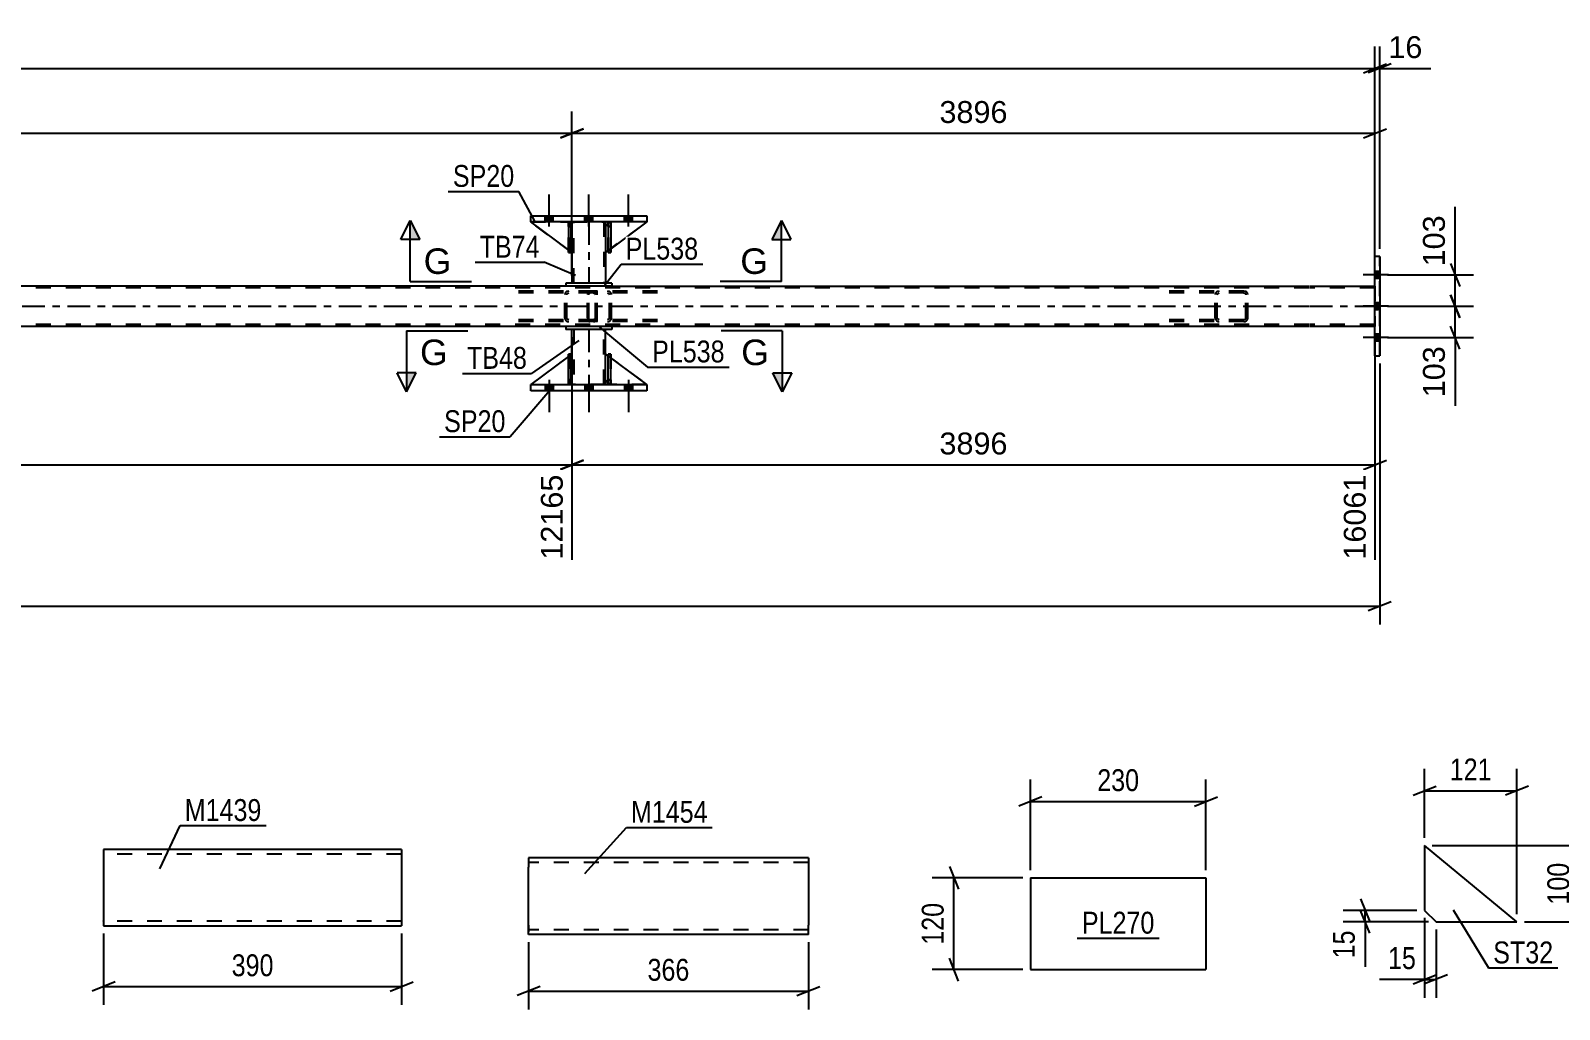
# Model space of a CAD drawing. Header units: millimetres. Extents: x 0 to 841, y 0 to 594.
# Drawn here: x 540.6 to 740.7, y 135.2 to 263.3 of the extents above; entities that cross this region are included whole.
import ezdxf

# ---------------------------------------------------------------- set-up
doc = ezdxf.new("R2010")
doc.units = ezdxf.units.MM
doc.linetypes.add('DXK_LINE_DOT2', pattern=[3.9198, 1.9599, -1.9599])
doc.linetypes.add('DXK_LINE_DOT3', pattern=[5.9187, 2.979, -0.9799, 0.9799, -0.9799])
doc.styles.add('Arial', font='ARIAL.TTF', dxfattribs={"height": 0.2})
doc.styles.add('Arial Narrow', font='ARIALN.TTF', dxfattribs={"height": 0.2})

# ---------------------------------------------------------------- blocks, each defined once
blk = doc.blocks.new('Part-317306913-22528 - 22527')
at = {"color": 2, "linetype": 'Continuous'}
for p, q in [((605.77, 155.05), (605.77, 153.85)), ((642.38, 155.05), (605.77, 155.05)), ((642.38, 155.05), (642.38, 154.96)), ((642.38, 154.96), (642.38, 153.85)), ((605.77, 146.25), (605.77, 153.85)), ((642.38, 153.85), (642.38, 146.25)), ((605.77, 145.14), (605.77, 146.25)), ((642.38, 145.05), (642.38, 146.25)), ((605.77, 145.05), (605.77, 145.14)), ((642.38, 145.05), (605.77, 145.05))]:
    blk.add_line(p, q, dxfattribs=at)
at = {"color": 7, "linetype": 'DXK_LINE_DOT2'}
for p, q in [((642.38, 154.45), (605.77, 154.45)), ((642.38, 154.7), (642.38, 153.85)), ((605.77, 146.25), (605.77, 145.4)), ((605.77, 145.65), (605.77, 145.7)), ((642.38, 145.65), (605.77, 145.65)), ((605.77, 145.05), (605.77, 145.05)), ((642.38, 145.7), (642.38, 146.02)), ((642.38, 145.65), (642.38, 145.7)), ((642.38, 145.65), (642.38, 145.7))]:
    blk.add_line(p, q, dxfattribs=at)
blk = doc.blocks.new('Part-317306913-3990 - 3966')
at = {"color": 7, "linetype": 'DXK_LINE_DOT2'}
for p, q in [((614.24, 229.23), (603.39, 229.23)), ((614.24, 228.99), (603.39, 228.99)), ((610.54, 228.93), (610.5, 228.75)), ((610.5, 225.71), (610.5, 228.75)), ((610.75, 228.75), (610.77, 228.84)), ((610.75, 225.71), (610.75, 228.75)), ((610.77, 228.84), (610.83, 228.92)), ((611.01, 229.23), (610.81, 229.19)), ((610.83, 228.92), (610.91, 228.97)), ((610.91, 228.97), (611.01, 228.99)), ((614.44, 229.19), (614.24, 229.23)), ((614.24, 228.99), (614.34, 228.97)), ((614.34, 228.97), (614.42, 228.92)), ((614.42, 228.92), (614.48, 228.84)), ((614.48, 228.84), (614.5, 228.75)), ((614.5, 225.71), (614.5, 228.75)), ((614.76, 228.75), (614.72, 228.93)), ((614.76, 225.71), (614.76, 228.75)), ((614.24, 225.47), (603.39, 225.47)), ((614.24, 225.23), (603.39, 225.23)), ((610.5, 225.71), (610.54, 225.52)), ((610.77, 225.62), (610.75, 225.71)), ((610.83, 225.54), (610.77, 225.62)), ((610.81, 225.26), (611.01, 225.23)), ((610.91, 225.49), (610.83, 225.54)), ((611.01, 225.47), (610.91, 225.49)), ((614.34, 225.49), (614.24, 225.47)), ((614.24, 225.23), (614.44, 225.26)), ((614.42, 225.54), (614.34, 225.49)), ((614.48, 225.62), (614.42, 225.54)), ((614.5, 225.71), (614.48, 225.62)), ((614.72, 225.52), (614.76, 225.71))]:
    blk.add_line(p, q, dxfattribs=at)
for centre, start, end in [((610.99, 228.73), 110.7583, 155.6801), ((614.26, 228.73), 24.3199, 69.2417), ((610.99, 225.73), 204.3199, 249.2417), ((614.26, 225.73), 290.7583, 335.6801)]:
    blk.add_arc(centre, 0.496, start, end, dxfattribs=at)
blk = doc.blocks.new('Part-317306913-4056 - 3966')
at = {"color": 2, "linetype": 'Continuous'}
for p, q in [((616.64, 224.59), (610.64, 224.59)), ((610.64, 224.59), (610.64, 224.19)), ((616.64, 224.19), (610.64, 224.19)), ((616.64, 224.59), (616.64, 224.19))]:
    blk.add_line(p, q, dxfattribs=at)
blk = doc.blocks.new('Part-317306913-4098 - 3966')
at = {"color": 7, "linetype": 'DXK_LINE_DOT2'}
for p, q in [((616.44, 238.27), (615.84, 237.67)), ((615.84, 234.27), (621.24, 238.27)), ((621.24, 238.27), (616.44, 238.27)), ((615.84, 237.67), (615.84, 234.27))]:
    blk.add_line(p, q, dxfattribs=at)
blk = doc.blocks.new('Part-317306913-3995 - 3966')
at = {"color": 7, "linetype": 'DXK_LINE_DOT2'}
for p, q in [((613.51, 228.93), (613.49, 228.75)), ((613.49, 225.71), (613.49, 228.75)), ((613.57, 229.09), (613.51, 228.93)), ((613.66, 229.19), (613.57, 229.09)), ((613.63, 228.75), (613.64, 228.84)), ((613.63, 225.71), (613.63, 228.75)), ((613.64, 228.84), (613.67, 228.92)), ((613.76, 229.23), (613.66, 229.19)), ((613.67, 228.92), (613.71, 228.97)), ((613.71, 228.97), (613.76, 228.99)), ((622.62, 229.23), (613.76, 229.23)), ((622.62, 228.99), (613.76, 228.99)), ((614.76, 228.99), (614.76, 229.23)), ((616.29, 229.19), (616.1, 229.23)), ((616.1, 228.99), (616.19, 228.97)), ((616.19, 228.97), (616.28, 228.92)), ((616.28, 228.92), (616.33, 228.84)), ((616.33, 228.84), (616.35, 228.75)), ((616.35, 225.71), (616.35, 228.75)), ((616.6, 228.75), (616.56, 228.93)), ((616.6, 225.71), (616.6, 228.75)), ((613.49, 225.71), (613.51, 225.52)), ((613.51, 225.52), (613.57, 225.37)), ((613.57, 225.37), (613.66, 225.26)), ((613.64, 225.62), (613.63, 225.71)), ((613.67, 225.54), (613.64, 225.62)), ((613.66, 225.26), (613.76, 225.23)), ((613.71, 225.49), (613.67, 225.54)), ((613.76, 225.47), (613.71, 225.49)), ((622.62, 225.47), (613.76, 225.47)), ((622.62, 225.23), (613.76, 225.23)), ((614.76, 225.23), (614.76, 225.47)), ((616.19, 225.49), (616.1, 225.47)), ((616.1, 225.23), (616.29, 225.26)), ((616.28, 225.54), (616.19, 225.49)), ((616.33, 225.62), (616.28, 225.54)), ((616.35, 225.71), (616.33, 225.62)), ((616.56, 225.52), (616.6, 225.71))]:
    blk.add_line(p, q, dxfattribs=at)
for centre, start, end in [((616.11, 228.73), 23.8494, 68.8059), ((616.11, 225.72), 291.1941, 336.1506)]:
    blk.add_arc(centre, 0.492, start, end, dxfattribs=at)
blk = doc.blocks.new('Part-317306913-3998 - 3966')
at = {"color": 2, "linetype": 'Continuous'}
for p, q in [((716.51, 233.73), (716.51, 233.73)), ((716.51, 220.73), (716.51, 233.73)), ((717.15, 233.73), (716.51, 233.73)), ((717.15, 233.73), (717.15, 233.73)), ((717.15, 233.73), (717.15, 220.73)), ((716.51, 220.73), (716.51, 220.73)), ((716.51, 220.73), (717.15, 220.73)), ((717.15, 220.73), (717.15, 220.73))]:
    blk.add_line(p, q, dxfattribs=at)
at = {"color": 7, "linetype": 'DXK_LINE_DOT2'}
for p, q in [((716.51, 220.73), (716.51, 233.73)), ((717.15, 220.73), (717.15, 233.73))]:
    blk.add_line(p, q, dxfattribs=at)
blk = doc.blocks.new('Part-317306913-4000 - 3966')
at = {"color": 7, "linetype": 'DXK_LINE_DOT2'}
for p, q in [((699.38, 229.23), (688.52, 229.23)), ((699.38, 228.99), (688.52, 228.99)), ((695.67, 228.93), (695.63, 228.75)), ((695.63, 225.71), (695.63, 228.75)), ((695.89, 228.75), (695.91, 228.84)), ((695.89, 225.71), (695.89, 228.75)), ((695.91, 228.84), (695.96, 228.92)), ((696.14, 229.23), (695.95, 229.19)), ((695.96, 228.92), (696.05, 228.97)), ((696.05, 228.97), (696.14, 228.99)), ((699.57, 229.19), (699.38, 229.23)), ((699.38, 228.99), (699.48, 228.97)), ((699.48, 228.97), (699.56, 228.92)), ((699.56, 228.92), (699.61, 228.84)), ((699.61, 228.84), (699.63, 228.75)), ((699.63, 225.71), (699.63, 228.75)), ((699.89, 228.75), (699.85, 228.93)), ((699.89, 225.71), (699.89, 228.75)), ((699.38, 225.47), (688.52, 225.47)), ((699.38, 225.23), (688.52, 225.23)), ((695.63, 225.71), (695.67, 225.52)), ((695.91, 225.62), (695.89, 225.71)), ((695.96, 225.54), (695.91, 225.62)), ((695.95, 225.26), (696.14, 225.23)), ((696.05, 225.49), (695.96, 225.54)), ((696.14, 225.47), (696.05, 225.49)), ((699.48, 225.49), (699.38, 225.47)), ((699.38, 225.23), (699.57, 225.26)), ((699.56, 225.54), (699.48, 225.49)), ((699.61, 225.62), (699.56, 225.54)), ((699.63, 225.71), (699.61, 225.62)), ((699.85, 225.52), (699.89, 225.71))]:
    blk.add_line(p, q, dxfattribs=at)
for centre, start, end in [((696.12, 228.73), 110.7583, 155.6801), ((699.4, 228.73), 24.3199, 69.2417), ((696.12, 225.73), 204.3199, 249.2417), ((699.4, 225.73), 290.7583, 335.6801)]:
    blk.add_arc(centre, 0.496, start, end, dxfattribs=at)
blk = doc.blocks.new('Part-317306913-4097 - 3966')
at = {"color": 7, "linetype": 'DXK_LINE_DOT2'}
for p, q in [((616.44, 238.27), (616.19, 238.02)), ((621.24, 238.27), (616.44, 238.27)), ((621.24, 238.27), (621.24, 238.27)), ((621.24, 238.27), (621.24, 238.27)), ((616.51, 234.77), (616.19, 234.53))]:
    blk.add_line(p, q, dxfattribs=at)
at = {"color": 2, "linetype": 'Continuous'}
for p, q in [((621.24, 238.27), (616.51, 234.77)), ((616.19, 238.02), (615.84, 237.67)), ((615.84, 237.67), (615.84, 234.27)), ((615.84, 234.27), (616.19, 234.53))]:
    blk.add_line(p, q, dxfattribs=at)
blk = doc.blocks.new('Part-317306913-4096 - 3966')
at = {"color": 7, "linetype": 'DXK_LINE_DOT2'}
for p, q in [((611.44, 234.27), (606.04, 238.27)), ((606.04, 238.27), (610.84, 238.27)), ((610.84, 238.27), (611.44, 237.67)), ((611.44, 237.67), (610.84, 238.27)), ((611.44, 237.67), (611.44, 234.27)), ((611.44, 237.67), (611.44, 237.67)), ((611.44, 237.67), (611.44, 234.27))]:
    blk.add_line(p, q, dxfattribs=at)
blk = doc.blocks.new('Part-317306913-4103 - 3966')
at = {"color": 2, "linetype": 'Continuous'}
for p, q in [((606.04, 216.19), (606.04, 216.99)), ((606.04, 216.99), (621.24, 216.99)), ((621.24, 216.19), (606.04, 216.19)), ((621.24, 216.99), (621.24, 216.19))]:
    blk.add_line(p, q, dxfattribs=at)
blk = doc.blocks.new('Part-317306913-4071 - 3966')
at = {"color": 2, "linetype": 'Continuous'}
for p, q in [((611.44, 220.99), (611.44, 224.19)), ((615.84, 220.99), (615.84, 224.19)), ((611.44, 216.99), (611.44, 217.59)), ((615.84, 217.59), (615.84, 216.99))]:
    blk.add_line(p, q, dxfattribs=at)
at = {"color": 7, "linetype": 'DXK_LINE_DOT2'}
for p, q in [((615.84, 224.19), (611.44, 224.19)), ((611.68, 224.19), (611.68, 216.99)), ((615.6, 216.99), (615.6, 224.19)), ((611.44, 217.59), (611.44, 220.99)), ((615.84, 217.59), (615.84, 220.99)), ((615.84, 216.99), (611.44, 216.99))]:
    blk.add_line(p, q, dxfattribs=at)
at = {"color": 7, "linetype": 'DXK_LINE_DOT3'}
blk.add_line((613.64, 224.19), (613.64, 216.99), dxfattribs=at)
blk = doc.blocks.new('Part-317306913-4072 - 3966')
at = {"color": 2, "linetype": 'Continuous'}
for p, q in [((616.19, 216.99), (616.19, 220.99)), ((616.19, 220.99), (616.51, 220.99)), ((616.51, 216.99), (616.51, 220.99)), ((616.19, 216.99), (616.19, 216.99)), ((616.51, 216.99), (616.19, 216.99))]:
    blk.add_line(p, q, dxfattribs=at)
at = {"color": 7, "linetype": 'DXK_LINE_DOT2'}
for p, q in [((616.19, 220.99), (616.19, 217.59)), ((616.51, 217.59), (616.51, 220.99)), ((616.19, 217.59), (616.19, 216.99)), ((616.19, 217.59), (616.51, 217.59)), ((616.19, 216.99), (616.19, 216.99)), ((616.19, 216.99), (616.19, 216.99)), ((616.51, 216.99), (616.51, 217.59)), ((616.51, 216.99), (616.51, 216.99))]:
    blk.add_line(p, q, dxfattribs=at)
blk = doc.blocks.new('Part-317306913-4073 - 3966')
at = {"color": 2, "linetype": 'Continuous'}
for p, q in [((610.99, 216.99), (610.99, 220.99)), ((610.99, 220.99), (611.31, 220.99)), ((611.31, 216.99), (611.31, 220.99)), ((610.99, 216.99), (610.99, 216.99)), ((611.31, 216.99), (610.99, 216.99))]:
    blk.add_line(p, q, dxfattribs=at)
at = {"color": 7, "linetype": 'DXK_LINE_DOT2'}
for p, q in [((610.99, 220.99), (610.99, 217.59)), ((611.31, 217.59), (611.31, 220.99)), ((610.99, 217.59), (610.99, 216.99)), ((610.99, 217.59), (611.31, 217.59)), ((610.99, 216.99), (610.99, 216.99)), ((610.99, 216.99), (610.99, 216.99)), ((611.31, 216.99), (611.31, 217.59)), ((611.31, 216.99), (611.31, 216.99))]:
    blk.add_line(p, q, dxfattribs=at)
blk = doc.blocks.new('Part-317306913-4093 - 3966')
at = {"color": 7, "linetype": 'DXK_LINE_DOT2'}
for p, q in [((611.44, 220.99), (606.04, 216.99)), ((611.44, 217.59), (611.44, 220.99)), ((611.44, 220.99), (611.44, 217.59)), ((606.04, 216.99), (610.84, 216.99)), ((610.84, 216.99), (611.44, 217.59)), ((611.44, 217.59), (610.84, 216.99)), ((611.44, 217.59), (611.44, 217.59))]:
    blk.add_line(p, q, dxfattribs=at)
blk = doc.blocks.new('Part-317306913-4094 - 3966')
at = {"color": 2, "linetype": 'Continuous'}
for p, q in [((615.84, 217.59), (615.84, 220.99)), ((615.84, 220.99), (616.19, 220.73)), ((621.24, 216.99), (616.51, 220.49)), ((616.19, 217.23), (615.84, 217.59))]:
    blk.add_line(p, q, dxfattribs=at)
at = {"color": 7, "linetype": 'DXK_LINE_DOT2'}
for p, q in [((616.51, 220.49), (616.19, 220.73)), ((616.19, 217.23), (616.44, 216.99)), ((616.44, 216.99), (621.24, 216.99))]:
    blk.add_line(p, q, dxfattribs=at)
blk = doc.blocks.new('Part-317306913-4095 - 3966')
at = {"color": 7, "linetype": 'DXK_LINE_DOT2'}
for p, q in [((615.84, 217.59), (615.84, 220.99)), ((615.84, 220.99), (621.24, 216.99)), ((616.44, 216.99), (615.84, 217.59)), ((621.24, 216.99), (616.44, 216.99))]:
    blk.add_line(p, q, dxfattribs=at)
blk = doc.blocks.new('Bolt-317306913-4195 - 3966')
at = {"linetype": 'Continuous'}
for points in [[(716.51, 231.77), (716.51, 230.89), (717.15, 230.89), (717.15, 231.77)], [(716.51, 231.77), (716.51, 230.89), (717.15, 230.89), (717.15, 231.77)], [(716.51, 231.77), (716.51, 230.89), (717.15, 230.89), (717.15, 231.77)], [(716.51, 227.67), (716.51, 226.79), (717.15, 226.79), (717.15, 227.67)], [(716.51, 227.67), (716.51, 226.79), (717.15, 226.79), (717.15, 227.67)], [(716.51, 223.57), (716.51, 222.69), (717.15, 222.69), (717.15, 223.57)], [(716.51, 223.57), (716.51, 222.69), (717.15, 222.69), (717.15, 223.57)], [(716.51, 223.57), (716.51, 222.69), (717.15, 222.69), (717.15, 223.57)]]:
    blk.add_hatch(color=1, dxfattribs=at).paths.add_polyline_path(points)
at = {"color": 1, "linetype": 'Continuous'}
for p, q in [((718.31, 231.33), (714.99, 231.33)), ((718.31, 231.33), (714.99, 231.33)), ((718.31, 231.33), (714.99, 231.33)), ((717.15, 231.77), (716.51, 231.77)), ((717.15, 231.77), (716.51, 231.77)), ((717.15, 231.77), (716.51, 231.77)), ((717.15, 230.89), (716.51, 230.89)), ((717.15, 230.89), (716.51, 230.89)), ((717.15, 230.89), (716.51, 230.89)), ((718.31, 227.23), (714.99, 227.23)), ((718.31, 227.23), (714.99, 227.23)), ((717.15, 227.67), (716.51, 227.67)), ((717.15, 227.67), (716.51, 227.67)), ((717.15, 226.79), (716.51, 226.79)), ((717.15, 226.79), (716.51, 226.79)), ((718.31, 223.13), (714.99, 223.13)), ((718.31, 223.13), (714.99, 223.13)), ((718.31, 223.13), (714.99, 223.13)), ((717.15, 223.57), (716.51, 223.57)), ((717.15, 223.57), (716.51, 223.57)), ((717.15, 223.57), (716.51, 223.57)), ((717.15, 222.69), (716.51, 222.69)), ((717.15, 222.69), (716.51, 222.69)), ((717.15, 222.69), (716.51, 222.69))]:
    blk.add_line(p, q, dxfattribs=at)
blk = doc.blocks.new('Part-317306913-4090 - 3966')
at = {"color": 7, "linetype": 'DXK_LINE_DOT2'}
for p, q in [((616.51, 220.99), (616.19, 220.99)), ((616.19, 217.59), (616.19, 220.99)), ((616.19, 216.99), (616.19, 220.99)), ((616.51, 220.99), (616.51, 217.59)), ((616.51, 216.99), (616.51, 220.99)), ((616.51, 217.59), (616.19, 217.59)), ((616.19, 216.99), (616.19, 217.59)), ((616.51, 216.99), (616.19, 216.99)), ((616.51, 217.59), (616.51, 216.99)), ((616.51, 216.99), (616.51, 216.99))]:
    blk.add_line(p, q, dxfattribs=at)
blk = doc.blocks.new('Part-317306913-4091 - 3966')
at = {"color": 7, "linetype": 'DXK_LINE_DOT2'}
for p, q in [((611.31, 220.99), (610.99, 220.99)), ((610.99, 217.59), (610.99, 220.99)), ((610.99, 216.99), (610.99, 220.99)), ((611.31, 220.99), (611.31, 217.59)), ((611.31, 216.99), (611.31, 220.99)), ((611.31, 217.59), (610.99, 217.59)), ((610.99, 216.99), (610.99, 217.59)), ((611.31, 216.99), (610.99, 216.99)), ((611.31, 217.59), (611.31, 216.99)), ((611.31, 216.99), (611.31, 216.99))]:
    blk.add_line(p, q, dxfattribs=at)
blk = doc.blocks.new('Part-317306913-4092 - 3966')
at = {"color": 2, "linetype": 'Continuous'}
for p, q in [((610.99, 220.66), (606.04, 216.99)), ((611.44, 220.99), (611.31, 220.89)), ((611.44, 217.59), (611.44, 220.99)), ((610.99, 217.14), (610.84, 216.99)), ((611.44, 217.59), (611.31, 217.46)), ((611.44, 217.59), (611.44, 217.59))]:
    blk.add_line(p, q, dxfattribs=at)
at = {"color": 7, "linetype": 'DXK_LINE_DOT2'}
for p, q in [((611.31, 220.89), (610.99, 220.66)), ((611.44, 217.59), (611.44, 220.99)), ((606.04, 216.99), (606.04, 216.99)), ((606.04, 216.99), (610.84, 216.99)), ((611.44, 217.59), (610.84, 216.99)), ((611.31, 217.46), (610.99, 217.14))]:
    blk.add_line(p, q, dxfattribs=at)
blk = doc.blocks.new('Part-317306913-4108 - 3966')
at = {"color": 2, "linetype": 'Continuous'}
for p, q in [((606.04, 238.27), (606.04, 239.07)), ((606.04, 239.07), (621.24, 239.07)), ((621.24, 238.27), (606.04, 238.27)), ((621.24, 239.07), (621.24, 238.27))]:
    blk.add_line(p, q, dxfattribs=at)
blk = doc.blocks.new('Part-317306913-4170 - 3966')
at = {"color": 2, "linetype": 'Continuous'}
for p, q in [((611.44, 238.27), (611.44, 237.67)), ((615.84, 238.27), (615.84, 237.67)), ((611.44, 234.27), (611.44, 230.27)), ((615.84, 234.27), (615.84, 230.27))]:
    blk.add_line(p, q, dxfattribs=at)
at = {"color": 7, "linetype": 'DXK_LINE_DOT2'}
for p, q in [((611.44, 238.27), (615.84, 238.27)), ((611.68, 230.27), (611.68, 238.27)), ((615.6, 238.27), (615.6, 230.27)), ((611.44, 237.67), (611.44, 234.27)), ((615.84, 237.67), (615.84, 234.27)), ((615.84, 230.27), (611.44, 230.27))]:
    blk.add_line(p, q, dxfattribs=at)
at = {"color": 7, "linetype": 'DXK_LINE_DOT3'}
blk.add_line((613.64, 238.27), (613.64, 230.27), dxfattribs=at)
blk = doc.blocks.new('Part-317306913-4171 - 3966')
at = {"color": 2, "linetype": 'Continuous'}
for p, q in [((616.51, 238.27), (616.19, 238.27)), ((616.19, 238.27), (616.19, 234.27)), ((616.51, 238.27), (616.51, 238.27)), ((616.51, 238.27), (616.51, 234.27)), ((616.51, 234.27), (616.19, 234.27))]:
    blk.add_line(p, q, dxfattribs=at)
at = {"color": 7, "linetype": 'DXK_LINE_DOT2'}
for p, q in [((616.19, 238.27), (616.19, 237.67)), ((616.19, 238.27), (616.19, 238.27)), ((616.51, 237.67), (616.51, 238.27)), ((616.51, 238.27), (616.51, 238.27)), ((616.51, 237.67), (616.19, 237.67)), ((616.19, 237.67), (616.19, 234.27)), ((616.51, 234.27), (616.51, 237.67))]:
    blk.add_line(p, q, dxfattribs=at)
blk = doc.blocks.new('Part-317306913-4172 - 3966')
at = {"color": 2, "linetype": 'Continuous'}
for p, q in [((611.31, 238.27), (610.99, 238.27)), ((610.99, 238.27), (610.99, 234.27)), ((611.31, 238.27), (611.31, 238.27)), ((611.31, 238.27), (611.31, 234.27)), ((611.31, 234.27), (610.99, 234.27))]:
    blk.add_line(p, q, dxfattribs=at)
at = {"color": 7, "linetype": 'DXK_LINE_DOT2'}
for p, q in [((610.99, 238.27), (610.99, 237.67)), ((610.99, 238.27), (610.99, 238.27)), ((611.31, 237.67), (611.31, 238.27)), ((611.31, 238.27), (611.31, 238.27)), ((611.31, 237.67), (610.99, 237.67)), ((610.99, 237.67), (610.99, 234.27)), ((611.31, 234.27), (611.31, 237.67))]:
    blk.add_line(p, q, dxfattribs=at)
blk = doc.blocks.new('Part-317306913-4173 - 3966')
at = {"color": 7, "linetype": 'DXK_LINE_DOT2'}
for p, q in [((616.19, 237.67), (616.19, 238.27)), ((616.19, 238.27), (616.19, 238.27)), ((616.19, 238.27), (616.19, 234.27)), ((616.19, 238.27), (616.51, 238.27)), ((616.51, 238.27), (616.51, 237.67)), ((616.51, 234.27), (616.51, 238.27)), ((616.19, 234.27), (616.19, 237.67)), ((616.19, 237.67), (616.51, 237.67)), ((616.51, 237.67), (616.51, 234.27)), ((616.19, 234.27), (616.51, 234.27))]:
    blk.add_line(p, q, dxfattribs=at)
blk = doc.blocks.new('Part-317306913-4174 - 3966')
at = {"color": 7, "linetype": 'DXK_LINE_DOT2'}
for p, q in [((610.99, 237.67), (610.99, 238.27)), ((610.99, 238.27), (610.99, 238.27)), ((610.99, 238.27), (610.99, 234.27)), ((610.99, 238.27), (611.31, 238.27)), ((611.31, 238.27), (611.31, 237.67)), ((611.31, 234.27), (611.31, 238.27)), ((610.99, 234.27), (610.99, 237.67)), ((610.99, 237.67), (611.31, 237.67)), ((611.31, 237.67), (611.31, 234.27)), ((610.99, 234.27), (611.31, 234.27))]:
    blk.add_line(p, q, dxfattribs=at)
blk = doc.blocks.new('Part-317306913-4175 - 3966')
at = {"color": 2, "linetype": 'Continuous'}
for p, q in [((610.99, 234.6), (606.04, 238.27)), ((610.99, 238.11), (610.84, 238.27)), ((611.44, 237.67), (611.31, 237.79)), ((611.44, 237.67), (611.44, 237.67)), ((611.44, 234.27), (611.44, 237.67)), ((611.31, 234.36), (611.44, 234.27)), ((611.44, 234.27), (611.44, 234.27))]:
    blk.add_line(p, q, dxfattribs=at)
at = {"color": 7, "linetype": 'DXK_LINE_DOT2'}
for p, q in [((610.84, 238.27), (606.04, 238.27)), ((606.04, 238.27), (606.04, 238.27)), ((610.84, 238.27), (611.44, 237.67)), ((611.31, 237.79), (610.99, 238.11)), ((611.44, 237.67), (611.44, 234.27)), ((611.31, 234.36), (610.99, 234.6))]:
    blk.add_line(p, q, dxfattribs=at)
blk = doc.blocks.new('Part-317306913-4186 - 3966')
at = {"color": 7, "linetype": 'DXK_LINE_DOT2'}
for p, q in [((707.89, 229.63), (124.89, 229.63)), ((616.64, 229.87), (610.64, 229.87)), ((716.51, 229.63), (707.99, 229.63)), ((716.51, 229.87), (716.51, 224.59)), ((716.51, 224.59), (716.51, 229.87)), ((707.89, 224.83), (124.89, 224.83)), ((716.51, 224.83), (707.99, 224.83))]:
    blk.add_line(p, q, dxfattribs=at)
at = {"color": 2, "linetype": 'Continuous'}
for p, q in [((610.64, 229.87), (446.37, 229.87)), ((616.64, 229.87), (707.89, 229.87)), ((707.99, 229.87), (716.51, 229.87)), ((707.89, 224.59), (124.89, 224.59)), ((716.51, 224.59), (707.99, 224.59))]:
    blk.add_line(p, q, dxfattribs=at)
at = {"color": 7, "linetype": 'DXK_LINE_DOT3'}
for p, q in [((125.18, 227.23), (707.89, 227.23)), ((707.99, 227.23), (716.51, 227.23))]:
    blk.add_line(p, q, dxfattribs=at)
blk = doc.blocks.new('Part-317306913-4191 - 3966')
at = {"color": 2, "linetype": 'Continuous'}
for p, q in [((616.64, 230.27), (610.64, 230.27)), ((610.64, 230.27), (610.64, 229.87)), ((616.64, 230.27), (616.64, 229.87)), ((616.64, 229.87), (610.64, 229.87))]:
    blk.add_line(p, q, dxfattribs=at)
blk = doc.blocks.new('Bolt-317306913-4219 - 3966')
at = {"linetype": 'Continuous'}
for points in [[(608.96, 239.07), (607.92, 239.07), (607.92, 238.27), (608.96, 238.27)], [(608.96, 239.07), (607.92, 239.07), (607.92, 238.27), (608.96, 238.27)], [(608.96, 239.07), (607.92, 239.07), (607.92, 238.27), (608.96, 238.27)], [(614.16, 239.07), (613.12, 239.07), (613.12, 238.27), (614.16, 238.27)], [(614.16, 239.07), (613.12, 239.07), (613.12, 238.27), (614.16, 238.27)], [(619.36, 239.07), (618.32, 239.07), (618.32, 238.27), (619.36, 238.27)], [(619.36, 239.07), (618.32, 239.07), (618.32, 238.27), (619.36, 238.27)], [(619.36, 239.07), (618.32, 239.07), (618.32, 238.27), (619.36, 238.27)]]:
    blk.add_hatch(color=1, dxfattribs=at).paths.add_polyline_path(points)
at = {"color": 1, "linetype": 'Continuous'}
for p, q in [((608.44, 237.67), (608.44, 241.87)), ((608.44, 237.67), (608.44, 241.87)), ((608.44, 237.67), (608.44, 241.87)), ((613.64, 237.67), (613.64, 241.87)), ((613.64, 237.67), (613.64, 241.87)), ((618.84, 237.67), (618.84, 241.87)), ((618.84, 237.67), (618.84, 241.87)), ((618.84, 237.67), (618.84, 241.87)), ((607.92, 238.27), (607.92, 239.07)), ((607.92, 238.27), (607.92, 239.07)), ((607.92, 238.27), (607.92, 239.07)), ((608.96, 238.27), (608.96, 239.07)), ((608.96, 238.27), (608.96, 239.07)), ((608.96, 238.27), (608.96, 239.07)), ((613.12, 238.27), (613.12, 239.07)), ((613.12, 238.27), (613.12, 239.07)), ((614.16, 238.27), (614.16, 239.07)), ((614.16, 238.27), (614.16, 239.07)), ((618.32, 238.27), (618.32, 239.07)), ((618.32, 238.27), (618.32, 239.07)), ((618.32, 238.27), (618.32, 239.07)), ((619.36, 238.27), (619.36, 239.07)), ((619.36, 238.27), (619.36, 239.07)), ((619.36, 238.27), (619.36, 239.07))]:
    blk.add_line(p, q, dxfattribs=at)
blk = doc.blocks.new('Bolt-317306913-4248 - 3966')
at = {"linetype": 'Continuous'}
for points in [[(607.92, 216.19), (608.96, 216.19), (608.96, 216.99), (607.92, 216.99)], [(607.92, 216.19), (608.96, 216.19), (608.96, 216.99), (607.92, 216.99)], [(607.92, 216.19), (608.96, 216.19), (608.96, 216.99), (607.92, 216.99)], [(613.12, 216.19), (614.16, 216.19), (614.16, 216.99), (613.12, 216.99)], [(613.12, 216.19), (614.16, 216.19), (614.16, 216.99), (613.12, 216.99)], [(618.32, 216.19), (619.36, 216.19), (619.36, 216.99), (618.32, 216.99)], [(618.32, 216.19), (619.36, 216.19), (619.36, 216.99), (618.32, 216.99)], [(618.32, 216.19), (619.36, 216.19), (619.36, 216.99), (618.32, 216.99)]]:
    blk.add_hatch(color=1, dxfattribs=at).paths.add_polyline_path(points)
at = {"color": 1, "linetype": 'Continuous'}
for p, q in [((607.92, 216.99), (607.92, 216.19)), ((607.92, 216.99), (607.92, 216.19)), ((607.92, 216.99), (607.92, 216.19)), ((608.44, 217.59), (608.44, 213.39)), ((608.44, 217.59), (608.44, 213.39)), ((608.44, 217.59), (608.44, 213.39)), ((608.96, 216.99), (608.96, 216.19)), ((608.96, 216.99), (608.96, 216.19)), ((608.96, 216.99), (608.96, 216.19)), ((613.12, 216.99), (613.12, 216.19)), ((613.12, 216.99), (613.12, 216.19)), ((613.64, 217.59), (613.64, 213.39)), ((613.64, 217.59), (613.64, 213.39)), ((614.16, 216.99), (614.16, 216.19)), ((614.16, 216.99), (614.16, 216.19)), ((618.32, 216.99), (618.32, 216.19)), ((618.32, 216.99), (618.32, 216.19)), ((618.32, 216.99), (618.32, 216.19)), ((618.84, 217.59), (618.84, 213.39)), ((618.84, 217.59), (618.84, 213.39)), ((618.84, 217.59), (618.84, 213.39)), ((619.36, 216.99), (619.36, 216.19)), ((619.36, 216.99), (619.36, 216.19)), ((619.36, 216.99), (619.36, 216.19))]:
    blk.add_line(p, q, dxfattribs=at)
blk = doc.blocks.new('Part-317306913-22413 - 22412')
at = {"color": 2, "linetype": 'Continuous'}
for p, q in [((671.43, 152.45), (671.43, 140.45)), ((671.43, 152.45), (694.41, 152.45)), ((694.41, 152.45), (694.41, 140.45)), ((671.43, 140.45), (694.41, 140.45))]:
    blk.add_line(p, q, dxfattribs=at)
blk = doc.blocks.new('Part-317306913-22438 - 22437')
at = {"color": 2, "linetype": 'Continuous'}
for p, q in [((735.1, 146.7), (723.01, 156.7)), ((723.01, 156.7), (723.01, 148.2)), ((723.01, 148.2), (724.51, 146.7)), ((724.51, 146.7), (735.1, 146.7))]:
    blk.add_line(p, q, dxfattribs=at)
blk = doc.blocks.new('Part-317306913-22574 - 22573')
at = {"color": 2, "linetype": 'Continuous'}
for p, q in [((589.15, 156.17), (550.15, 156.17)), ((550.15, 156.17), (550.15, 146.26)), ((589.15, 156.17), (589.15, 146.17)), ((550.15, 146.26), (550.15, 146.17)), ((550.15, 146.17), (589.15, 146.17))]:
    blk.add_line(p, q, dxfattribs=at)
at = {"color": 7, "linetype": 'DXK_LINE_DOT2'}
for p, q in [((589.15, 155.57), (550.15, 155.57)), ((550.15, 146.77), (550.15, 146.81)), ((589.15, 146.77), (550.15, 146.77)), ((589.15, 146.77), (589.15, 146.81))]:
    blk.add_line(p, q, dxfattribs=at)
blk = doc.blocks.new('StraightDimension-317306913-22798 - 22527')
at = {"color": 7, "linetype": 'Continuous'}
for p, q in [((605.77, 144.05), (605.77, 135.24)), ((642.38, 144.05), (642.38, 135.24)), ((607.27, 138.24), (604.27, 137.04)), ((640.88, 137.04), (643.88, 138.24)), ((605.77, 137.64), (642.38, 137.64))]:
    blk.add_line(p, q, dxfattribs=at)
at = {"color": 0}
blk.add_wipeout([(627.42, 138.39), (627.42, 142.59), (620.73, 142.59), (620.73, 138.39)], dxfattribs=at)
at = {"color": 3, "style": 'Arial Narrow'}
blk.add_text('366', height=2.863, dxfattribs=at).set_placement((621.33, 138.99))
blk = doc.blocks.new('StraightDimension-317306913-4292 - 3966')
at = {"color": 7, "linetype": 'Continuous'}
for p, q in [((726.42, 232.83), (727.62, 229.83)), ((718.15, 231.33), (729.42, 231.33)), ((727.02, 227.23), (727.02, 231.33)), ((727.62, 225.73), (726.42, 228.73)), ((718.15, 227.23), (729.42, 227.23))]:
    blk.add_line(p, q, dxfattribs=at)
at = {"color": 0}
blk.add_wipeout([(726.27, 239.72), (722.07, 239.72), (722.07, 231.85), (726.27, 231.85)], dxfattribs=at)
at = {"color": 7, "linetype": 'Continuous'}
blk.add_line((727.02, 231.33), (727.02, 240.25), dxfattribs=at)
blk.add_line((727.02, 231.33), (727.02, 240.25), dxfattribs=at)
at = {"color": 3, "style": 'Arial'}
blk.add_text('103', height=2.865, rotation=90.0002, dxfattribs=at).set_placement((725.67, 232.45))
blk = doc.blocks.new('StraightDimension-317306913-4263 - 3966')
at = {"color": 7, "linetype": 'Continuous'}
for p, q in [((716.51, 234.73), (716.51, 261.21)), ((717.15, 234.73), (717.15, 261.21)), ((715.01, 257.76), (718.01, 258.96)), ((718.65, 258.96), (715.65, 257.76)), ((716.51, 258.36), (717.15, 258.36))]:
    blk.add_line(p, q, dxfattribs=at)
at = {"color": 0}
blk.add_wipeout([(723.32, 259.11), (723.32, 263.31), (717.67, 263.31), (717.67, 259.11)], dxfattribs=at)
at = {"color": 7, "linetype": 'Continuous'}
blk.add_line((717.15, 258.36), (723.85, 258.36), dxfattribs=at)
blk.add_line((717.15, 258.36), (723.85, 258.36), dxfattribs=at)
at = {"color": 3, "style": 'Arial'}
blk.add_text('16', height=2.865, dxfattribs=at).set_placement((718.27, 259.71))
blk = doc.blocks.new('StraightDimension-317306913-4271 - 3966')
at = {"color": 7, "linetype": 'Continuous'}
for p, q in [((716.51, 234.73), (716.51, 261.21)), ((124.33, 258.36), (716.51, 258.36)), ((715.01, 257.76), (718.01, 258.96))]:
    blk.add_line(p, q, dxfattribs=at)
blk = doc.blocks.new('StraightDimension-317306913-4282 - 3966')
at = {"color": 7, "linetype": 'Continuous'}
for p, q in [((726.42, 228.73), (727.62, 225.73)), ((718.15, 227.23), (729.42, 227.23)), ((727.02, 223.13), (727.02, 227.23)), ((727.62, 221.63), (726.42, 224.63)), ((718.15, 223.13), (729.42, 223.13))]:
    blk.add_line(p, q, dxfattribs=at)
at = {"color": 0}
blk.add_wipeout([(726.27, 222.6), (722.07, 222.6), (722.07, 214.73), (726.27, 214.73)], dxfattribs=at)
at = {"color": 7, "linetype": 'Continuous'}
blk.add_line((727.02, 223.13), (727.02, 214.21), dxfattribs=at)
blk.add_line((727.02, 223.13), (727.02, 214.21), dxfattribs=at)
at = {"color": 3, "style": 'Arial'}
blk.add_text('103', height=2.865, rotation=90.0002, dxfattribs=at).set_placement((725.67, 215.33))
blk = doc.blocks.new('StraightDimension-317306913-4303 - 3966')
at = {"color": 7, "linetype": 'Continuous'}
for p, q in [((611.44, 231.27), (611.44, 252.72)), ((716.51, 230.87), (716.51, 252.72)), ((612.94, 250.47), (609.94, 249.27)), ((715.01, 249.27), (718.01, 250.47)), ((611.44, 249.87), (716.51, 249.87))]:
    blk.add_line(p, q, dxfattribs=at)
at = {"color": 0}
blk.add_wipeout([(669.02, 250.62), (669.02, 254.82), (658.93, 254.82), (658.93, 250.62)], dxfattribs=at)
at = {"color": 3, "style": 'Arial'}
blk.add_text('3896', height=2.865, dxfattribs=at).set_placement((659.53, 251.22))
blk = doc.blocks.new('StraightDimension-317306913-4313 - 3966')
at = {"color": 7, "linetype": 'Continuous'}
for p, q in [((441.17, 231.27), (441.17, 252.72)), ((611.44, 231.27), (611.44, 252.72)), ((442.67, 250.47), (439.67, 249.27)), ((609.94, 249.27), (612.94, 250.47)), ((441.17, 249.87), (611.44, 249.87))]:
    blk.add_line(p, q, dxfattribs=at)
at = {"color": 0}
blk.add_wipeout([(531.35, 250.62), (531.35, 254.82), (521.26, 254.82), (521.26, 250.62)], dxfattribs=at)
at = {"color": 3, "style": 'Arial'}
blk.add_text('4257', height=2.865, dxfattribs=at).set_placement((521.86, 251.22))
blk = doc.blocks.new('StraightDimension-317306913-4454 - 3966')
at = {"color": 7, "linetype": 'Continuous'}
for p, q in [((717.15, 219.73), (717.15, 185.61)), ((715.65, 187.41), (718.65, 188.61)), ((123.69, 188.01), (717.15, 188.01))]:
    blk.add_line(p, q, dxfattribs=at)
blk = doc.blocks.new('StraightDimension-317306913-4344 - 3966')
at = {"color": 7, "linetype": 'Continuous'}
for p, q in [((611.44, 223.19), (611.44, 194.08)), ((716.51, 223.61), (716.51, 194.08)), ((612.94, 207.1), (609.94, 205.9)), ((611.44, 206.5), (716.51, 206.5)), ((715.01, 205.9), (718.01, 207.1))]:
    blk.add_line(p, q, dxfattribs=at)
at = {"color": 0}
blk.add_wipeout([(669.02, 207.25), (669.02, 211.45), (658.93, 211.45), (658.93, 207.25)], dxfattribs=at)
at = {"color": 0, "linetype": 'Continuous'}
blk.add_wipeout([(715.91, 205.8), (711.71, 205.8), (711.71, 193.48), (715.91, 193.48)], dxfattribs=at)
at = {"color": 3, "style": 'Arial'}
blk.add_text('3896', height=2.865, dxfattribs=at).set_placement((659.53, 207.85))
at = {"color": 3, "linetype": 'Continuous', "style": 'Arial'}
blk.add_text('16061', height=2.865, rotation=90.0002, dxfattribs=at).set_placement((715.31, 194.08))
blk = doc.blocks.new('StraightDimension-317306913-4357 - 3966')
at = {"color": 7, "linetype": 'Continuous'}
for p, q in [((441.17, 223.19), (441.17, 196.3)), ((611.44, 223.19), (611.44, 194.08)), ((442.67, 207.1), (439.67, 205.9)), ((441.17, 206.5), (611.44, 206.5)), ((609.94, 205.9), (612.94, 207.1))]:
    blk.add_line(p, q, dxfattribs=at)
at = {"color": 0}
blk.add_wipeout([(531.35, 207.25), (531.35, 211.45), (521.26, 211.45), (521.26, 207.25)], dxfattribs=at)
at = {"color": 0, "linetype": 'Continuous'}
blk.add_wipeout([(610.84, 205.8), (606.64, 205.8), (606.64, 193.48), (610.84, 193.48)], dxfattribs=at)
at = {"color": 3, "style": 'Arial'}
blk.add_text('4257', height=2.865, dxfattribs=at).set_placement((521.86, 207.85))
at = {"color": 3, "linetype": 'Continuous', "style": 'Arial'}
blk.add_text('12165', height=2.865, rotation=90.0002, dxfattribs=at).set_placement((610.24, 194.08))
blk = doc.blocks.new('StraightDimension-317306913-22702 - 22412')
at = {"color": 7, "linetype": 'Continuous'}
for p, q in [((670.43, 152.45), (658.58, 152.45)), ((660.83, 153.95), (662.03, 150.95)), ((661.43, 140.45), (661.43, 152.45)), ((670.43, 140.45), (658.58, 140.45)), ((662.03, 138.95), (660.83, 141.95))]:
    blk.add_line(p, q, dxfattribs=at)
at = {"color": 0}
blk.add_wipeout([(660.68, 149.79), (656.48, 149.79), (656.48, 143.1), (660.68, 143.1)], dxfattribs=at)
at = {"color": 3, "style": 'Arial Narrow'}
blk.add_text('120', height=2.863, rotation=90.0002, dxfattribs=at).set_placement((660.08, 143.7))
blk = doc.blocks.new('StraightDimension-317306913-22706 - 22412')
at = {"color": 7, "linetype": 'Continuous'}
for p, q in [((671.43, 153.45), (671.43, 165.3)), ((694.41, 153.45), (694.41, 165.3)), ((672.93, 163.05), (669.93, 161.85)), ((671.43, 162.45), (694.41, 162.45)), ((692.91, 161.85), (695.91, 163.05))]:
    blk.add_line(p, q, dxfattribs=at)
at = {"color": 0}
blk.add_wipeout([(686.26, 163.2), (686.26, 167.4), (679.58, 167.4), (679.58, 163.2)], dxfattribs=at)
at = {"color": 3, "style": 'Arial Narrow'}
blk.add_text('230', height=2.863, dxfattribs=at).set_placement((680.18, 163.8))
blk = doc.blocks.new('StraightDimension-317306913-22730 - 22437')
at = {"color": 7, "linetype": 'Continuous'}
for p, q in [((722.01, 148.2), (712.38, 148.2)), ((714.63, 149.7), (715.83, 146.7)), ((715.83, 145.2), (714.63, 148.2)), ((715.23, 146.7), (715.23, 148.2)), ((723.51, 146.7), (712.38, 146.7))]:
    blk.add_line(p, q, dxfattribs=at)
at = {"color": 0}
blk.add_wipeout([(714.48, 146.17), (710.28, 146.17), (710.28, 141.31), (714.48, 141.31)], dxfattribs=at)
at = {"color": 7, "linetype": 'Continuous'}
blk.add_line((715.23, 146.7), (715.23, 140.79), dxfattribs=at)
blk.add_line((715.23, 146.7), (715.23, 140.79), dxfattribs=at)
at = {"color": 3, "style": 'Arial Narrow'}
blk.add_text('15', height=2.863, rotation=90.0002, dxfattribs=at).set_placement((713.88, 141.91))
blk = doc.blocks.new('StraightDimension-317306913-22722 - 22437')
at = {"color": 7, "linetype": 'Continuous'}
for p, q in [((723.01, 147.2), (723.01, 136.77)), ((724.51, 145.7), (724.51, 136.77)), ((721.51, 138.57), (724.51, 139.77)), ((726.01, 139.77), (723.01, 138.57)), ((723.01, 139.17), (724.51, 139.17))]:
    blk.add_line(p, q, dxfattribs=at)
at = {"color": 0}
blk.add_wipeout([(722.48, 139.92), (722.48, 144.12), (717.63, 144.12), (717.63, 139.92)], dxfattribs=at)
at = {"color": 7, "linetype": 'Continuous'}
blk.add_line((723.01, 139.17), (717.1, 139.17), dxfattribs=at)
blk.add_line((723.01, 139.17), (717.1, 139.17), dxfattribs=at)
at = {"color": 3, "style": 'Arial Narrow'}
blk.add_text('15', height=2.863, dxfattribs=at).set_placement((718.23, 140.52))
blk = doc.blocks.new('StraightDimension-317306913-22734 - 22437')
at = {"color": 7, "linetype": 'Continuous'}
for p, q in [((742.69, 158.2), (743.89, 155.2)), ((724.01, 156.7), (745.69, 156.7)), ((743.29, 146.7), (743.29, 156.7)), ((743.89, 145.2), (742.69, 148.2)), ((736.1, 146.7), (745.69, 146.7))]:
    blk.add_line(p, q, dxfattribs=at)
at = {"color": 0}
blk.add_wipeout([(742.54, 155.04), (738.34, 155.04), (738.34, 148.35), (742.54, 148.35)], dxfattribs=at)
at = {"color": 3, "style": 'Arial Narrow'}
blk.add_text('100', height=2.863, rotation=90.0002, dxfattribs=at).set_placement((741.94, 148.95))
blk = doc.blocks.new('StraightDimension-317306913-22726 - 22437')
at = {"color": 7, "linetype": 'Continuous'}
for p, q in [((723.01, 157.7), (723.01, 166.7)), ((735.1, 147.7), (735.1, 166.7)), ((721.51, 163.25), (724.51, 164.45)), ((736.6, 164.45), (733.6, 163.25)), ((723.01, 163.85), (735.1, 163.85))]:
    blk.add_line(p, q, dxfattribs=at)
at = {"color": 0}
blk.add_wipeout([(732.4, 164.6), (732.4, 168.8), (725.71, 168.8), (725.71, 164.6)], dxfattribs=at)
at = {"color": 3, "style": 'Arial Narrow'}
blk.add_text('121', height=2.863, dxfattribs=at).set_placement((726.31, 165.2))
blk = doc.blocks.new('StraightDimension-317306913-22838 - 22573')
at = {"color": 7, "linetype": 'Continuous'}
for p, q in [((550.15, 145.17), (550.15, 135.83)), ((589.15, 145.17), (589.15, 135.83)), ((551.65, 138.83), (548.65, 137.63)), ((550.15, 138.23), (589.15, 138.23)), ((587.65, 137.63), (590.65, 138.83))]:
    blk.add_line(p, q, dxfattribs=at)
at = {"color": 0}
blk.add_wipeout([(572.99, 138.98), (572.99, 143.18), (566.31, 143.18), (566.31, 138.98)], dxfattribs=at)
at = {"color": 3, "style": 'Arial Narrow'}
blk.add_text('390', height=2.863, dxfattribs=at).set_placement((566.91, 139.58))
blk = doc.blocks.new('Mark-317306913-22887 - 22527')
at = {"color": 0}
blk.add_wipeout([(629.21, 159.65), (629.21, 162.65), (619.16, 162.65), (619.16, 159.65)], dxfattribs=at)
blk.add_wipeout([(629.21, 159.65), (629.21, 162.65), (619.16, 162.65), (619.16, 159.65)], dxfattribs=at)
at = {"color": 30, "linetype": 'Continuous'}
for p, q in [((613.12, 153.02), (618.56, 159.05)), ((618.56, 159.05), (629.81, 159.05))]:
    blk.add_line(p, q, dxfattribs=at)
at = {"color": 3, "style": 'Arial Narrow'}
blk.add_text('M1454', height=2.863, dxfattribs=at).set_placement((619.16, 159.65))
blk = doc.blocks.new('Mark-317306913-4052 - 3966')
at = {"color": 0}
blk.add_wipeout([(631.43, 219.89), (631.43, 222.89), (621.93, 222.89), (621.93, 219.89)], dxfattribs=at)
blk.add_wipeout([(631.43, 219.89), (631.43, 222.89), (621.93, 222.89), (621.93, 219.89)], dxfattribs=at)
at = {"color": 30, "linetype": 'Continuous'}
for p, q in [((615.06, 224.5), (621.33, 219.29)), ((621.33, 219.29), (632.03, 219.29))]:
    blk.add_line(p, q, dxfattribs=at)
at = {"color": 3, "style": 'Arial Narrow'}
blk.add_text('PL538', height=2.863, dxfattribs=at).set_placement((621.93, 219.89))
blk = doc.blocks.new('Mark-317306913-4099 - 3966')
at = {"color": 0}
blk.add_wipeout([(602.74, 210.77), (602.74, 213.77), (594.71, 213.77), (594.71, 210.77)], dxfattribs=at)
blk.add_wipeout([(602.74, 210.77), (602.74, 213.77), (594.71, 213.77), (594.71, 210.77)], dxfattribs=at)
at = {"color": 30, "linetype": 'Continuous'}
for p in [(609.09, 216.82), (594.11, 210.17)]:
    blk.add_line(p, (603.34, 210.17), dxfattribs=at)
at = {"color": 3, "style": 'Arial Narrow'}
blk.add_text('SP20', height=2.863, dxfattribs=at).set_placement((594.71, 210.77))
blk = doc.blocks.new('Mark-317306913-4067 - 3966')
at = {"color": 0}
blk.add_wipeout([(605.56, 219.05), (605.56, 222.05), (597.7, 222.05), (597.7, 219.05)], dxfattribs=at)
blk.add_wipeout([(605.56, 219.05), (605.56, 222.05), (597.7, 222.05), (597.7, 219.05)], dxfattribs=at)
at = {"color": 30, "linetype": 'Continuous'}
for p in [(612.33, 222.74), (597.1, 218.45)]:
    blk.add_line(p, (606.16, 218.45), dxfattribs=at)
at = {"color": 3, "style": 'Arial Narrow'}
blk.add_text('TB48', height=2.863, dxfattribs=at).set_placement((597.7, 219.05))
blk = doc.blocks.new('SectionMark-317306913-4468 - 3966')
at = {"color": 6, "linetype": 'Continuous'}
for p, q in [((589.03, 235.97), (590.28, 238.47)), ((590.28, 230.47), (590.28, 238.47)), ((638.85, 230.47), (638.85, 238.47)), ((638.85, 238.47), (640.1, 235.97))]:
    blk.add_line(p, q, dxfattribs=at)
at = {"color": 0, "linetype": 'Continuous'}
for points in [[(595.66, 231.47), (595.66, 234.97), (592.03, 234.97), (592.03, 231.47)], [(637.1, 231.47), (637.1, 234.97), (633.47, 234.97), (633.47, 231.47)]]:
    blk.add_wipeout(points, dxfattribs=at)
at = {"linetype": 'Continuous'}
for points in [[(591.53, 235.97), (590.28, 235.97), (590.28, 238.47)], [(638.85, 235.97), (637.6, 235.97), (638.85, 238.47)]]:
    blk.add_hatch(color=6, dxfattribs=at).paths.add_polyline_path(points)
at = {"color": 6, "linetype": 'Continuous'}
for p, q in [((590.28, 238.47), (591.53, 235.97)), ((638.85, 238.47), (637.6, 235.97)), ((591.53, 235.97), (589.03, 235.97)), ((637.6, 235.97), (640.1, 235.97)), ((590.28, 230.47), (598.28, 230.47)), ((638.85, 230.47), (630.85, 230.47))]:
    blk.add_line(p, q, dxfattribs=at)
at = {"color": 3, "linetype": 'Continuous', "style": 'Arial'}
for p in [(592.03, 231.47), (633.47, 231.47)]:
    blk.add_text('G', height=3.34, dxfattribs=at).set_placement(p)
blk = doc.blocks.new('Mark-317306913-4104 - 3966')
at = {"color": 0}
blk.add_wipeout([(603.89, 242.86), (603.89, 245.86), (595.86, 245.86), (595.86, 242.86)], dxfattribs=at)
blk.add_wipeout([(603.89, 242.86), (603.89, 245.86), (595.86, 245.86), (595.86, 242.86)], dxfattribs=at)
at = {"color": 30, "linetype": 'Continuous'}
for p in [(595.26, 242.26), (606.6, 238.38)]:
    blk.add_line(p, (604.49, 242.26), dxfattribs=at)
at = {"color": 3, "style": 'Arial Narrow'}
blk.add_text('SP20', height=2.863, dxfattribs=at).set_placement((595.86, 242.86))
blk = doc.blocks.new('Mark-317306913-4166 - 3966')
at = {"color": 0}
blk.add_wipeout([(607.22, 233.59), (607.22, 236.59), (599.36, 236.59), (599.36, 233.59)], dxfattribs=at)
blk.add_wipeout([(607.22, 233.59), (607.22, 236.59), (599.36, 236.59), (599.36, 233.59)], dxfattribs=at)
at = {"color": 30, "linetype": 'Continuous'}
for p in [(598.76, 232.99), (611.89, 231.27)]:
    blk.add_line(p, (607.82, 232.99), dxfattribs=at)
at = {"color": 3, "style": 'Arial Narrow'}
blk.add_text('TB74', height=2.863, dxfattribs=at).set_placement((599.36, 233.59))
blk = doc.blocks.new('Mark-317306913-4187 - 3966')
at = {"color": 0}
blk.add_wipeout([(627.97, 233.34), (627.97, 236.34), (618.47, 236.34), (618.47, 233.34)], dxfattribs=at)
blk.add_wipeout([(627.97, 233.34), (627.97, 236.34), (618.47, 236.34), (618.47, 233.34)], dxfattribs=at)
at = {"color": 30, "linetype": 'Continuous'}
for p, q in [((615.66, 229.91), (617.87, 232.74)), ((617.87, 232.74), (628.57, 232.74))]:
    blk.add_line(p, q, dxfattribs=at)
at = {"color": 3, "style": 'Arial Narrow'}
blk.add_text('PL538', height=2.863, dxfattribs=at).set_placement((618.47, 233.34))
blk = doc.blocks.new('SectionMark-317306913-4470 - 3966')
at = {"color": 6, "linetype": 'Continuous'}
for p, q in [((589.81, 224.04), (589.81, 216.04)), ((638.97, 224.04), (638.97, 216.04)), ((589.81, 216.04), (588.56, 218.54)), ((640.22, 218.54), (638.97, 216.04))]:
    blk.add_line(p, q, dxfattribs=at)
at = {"color": 0, "linetype": 'Continuous'}
for points in [[(595.19, 219.54), (595.19, 223.04), (591.56, 223.04), (591.56, 219.54)], [(637.22, 219.54), (637.22, 223.04), (633.59, 223.04), (633.59, 219.54)]]:
    blk.add_wipeout(points, dxfattribs=at)
at = {"linetype": 'Continuous'}
for points in [[(589.81, 218.54), (591.06, 218.54), (589.81, 216.04)], [(637.72, 218.54), (638.97, 218.54), (638.97, 216.04)]]:
    blk.add_hatch(color=6, dxfattribs=at).paths.add_polyline_path(points)
at = {"color": 6, "linetype": 'Continuous'}
for p, q in [((589.81, 224.04), (597.81, 224.04)), ((638.97, 224.04), (630.97, 224.04)), ((591.06, 218.54), (588.56, 218.54)), ((589.81, 216.04), (591.06, 218.54)), ((637.72, 218.54), (640.22, 218.54)), ((638.97, 216.04), (637.72, 218.54))]:
    blk.add_line(p, q, dxfattribs=at)
at = {"color": 3, "linetype": 'Continuous', "style": 'Arial'}
for p in [(591.56, 219.54), (633.59, 219.54)]:
    blk.add_text('G', height=3.34, dxfattribs=at).set_placement(p)
blk = doc.blocks.new('Mark-317306913-22868 - 22412')
at = {"color": 0}
blk.add_wipeout([(687.67, 145.15), (687.67, 148.15), (678.17, 148.15), (678.17, 145.15)], dxfattribs=at)
blk.add_wipeout([(687.67, 145.15), (687.67, 148.15), (678.17, 148.15), (678.17, 145.15)], dxfattribs=at)
at = {"color": 30, "linetype": 'Continuous'}
blk.add_line((677.57, 144.55), (688.27, 144.55), dxfattribs=at)
at = {"color": 3, "style": 'Arial Narrow'}
blk.add_text('PL270', height=2.863, dxfattribs=at).set_placement((678.17, 145.15))
blk = doc.blocks.new('Mark-317306913-24619 - 22437')
at = {"color": 0}
blk.add_wipeout([(739.86, 141.26), (739.86, 144.26), (732, 144.26), (732, 141.26)], dxfattribs=at)
blk.add_wipeout([(739.86, 141.26), (739.86, 144.26), (732, 144.26), (732, 141.26)], dxfattribs=at)
at = {"color": 30, "linetype": 'Continuous'}
for p, q in [((726.76, 148.26), (731.4, 140.66)), ((731.4, 140.66), (740.46, 140.66))]:
    blk.add_line(p, q, dxfattribs=at)
at = {"color": 3, "style": 'Arial Narrow'}
blk.add_text('ST32', height=2.863, dxfattribs=at).set_placement((732, 141.26))
blk = doc.blocks.new('Mark-317306913-22895 - 22573')
at = {"color": 0}
blk.add_wipeout([(570.82, 159.89), (570.82, 162.89), (560.77, 162.89), (560.77, 159.89)], dxfattribs=at)
blk.add_wipeout([(570.82, 159.89), (570.82, 162.89), (560.77, 162.89), (560.77, 159.89)], dxfattribs=at)
at = {"color": 30, "linetype": 'Continuous'}
for p, q in [((557.49, 153.65), (560.17, 159.29)), ((560.17, 159.29), (571.42, 159.29))]:
    blk.add_line(p, q, dxfattribs=at)
at = {"color": 3, "style": 'Arial Narrow'}
blk.add_text('M1439', height=2.863, dxfattribs=at).set_placement((560.77, 159.89))

msp = doc.modelspace()

# ---------------------------------------------------------------- block references
for name in ['Bolt-317306913-4219 - 3966', 'Part-317306913-4108 - 3966', 'Part-317306913-4096 - 3966', 'Part-317306913-4175 - 3966', 'Part-317306913-4172 - 3966', 'Part-317306913-4174 - 3966', 'Part-317306913-4170 - 3966', 'Part-317306913-4098 - 3966', 'Part-317306913-4097 - 3966', 'Part-317306913-4171 - 3966', 'Part-317306913-4173 - 3966', 'Part-317306913-3998 - 3966', 'Part-317306913-4191 - 3966', 'Bolt-317306913-4195 - 3966', 'Part-317306913-4186 - 3966', 'Part-317306913-3990 - 3966', 'Part-317306913-3995 - 3966', 'Part-317306913-4000 - 3966', 'Part-317306913-4056 - 3966', 'Part-317306913-4071 - 3966', 'Part-317306913-4093 - 3966', 'Part-317306913-4092 - 3966', 'Part-317306913-4073 - 3966', 'Part-317306913-4091 - 3966', 'Part-317306913-4094 - 3966', 'Part-317306913-4095 - 3966', 'Part-317306913-4072 - 3966', 'Part-317306913-4090 - 3966', 'Part-317306913-4103 - 3966', 'Bolt-317306913-4248 - 3966', 'Part-317306913-22574 - 22573', 'Part-317306913-22438 - 22437', 'Part-317306913-22528 - 22527', 'Part-317306913-22413 - 22412']:
    msp.add_blockref(name, (0, 0))

# ---------------------------------------------------------------- next in the draw order: block references
for name in ['StraightDimension-317306913-4292 - 3966', 'Mark-317306913-22895 - 22573', 'Mark-317306913-22887 - 22527', 'StraightDimension-317306913-22702 - 22412', 'Mark-317306913-22868 - 22412', 'StraightDimension-317306913-22730 - 22437', 'StraightDimension-317306913-22838 - 22573', 'StraightDimension-317306913-22798 - 22527']:
    msp.add_blockref(name, (0, 0))

# ---------------------------------------------------------------- next in the draw order: block references
for name in ['StraightDimension-317306913-4263 - 3966', 'StraightDimension-317306913-4282 - 3966', 'StraightDimension-317306913-22706 - 22412', 'StraightDimension-317306913-22722 - 22437']:
    msp.add_blockref(name, (0, 0))

# ---------------------------------------------------------------- next in the draw order: block references
for name in ['StraightDimension-317306913-4271 - 3966', 'StraightDimension-317306913-4454 - 3966', 'StraightDimension-317306913-22734 - 22437']:
    msp.add_blockref(name, (0, 0))

# ---------------------------------------------------------------- next in the draw order: block references
for name in ['StraightDimension-317306913-4303 - 3966', 'StraightDimension-317306913-4344 - 3966', 'StraightDimension-317306913-22726 - 22437']:
    msp.add_blockref(name, (0, 0))

# ---------------------------------------------------------------- next in the draw order: block references
for name in ['StraightDimension-317306913-4313 - 3966', 'Mark-317306913-4052 - 3966', 'StraightDimension-317306913-4357 - 3966', 'Mark-317306913-24619 - 22437']:
    msp.add_blockref(name, (0, 0))

# ---------------------------------------------------------------- next in the draw order: block references
for name in ['SectionMark-317306913-4468 - 3966', 'Mark-317306913-4067 - 3966', 'Mark-317306913-4099 - 3966']:
    msp.add_blockref(name, (0, 0))

# ---------------------------------------------------------------- next in the draw order: block references
for name in ['Mark-317306913-4104 - 3966', 'Mark-317306913-4166 - 3966', 'Mark-317306913-4187 - 3966', 'SectionMark-317306913-4470 - 3966']:
    msp.add_blockref(name, (0, 0))

doc.saveas('drawing.dxf')
